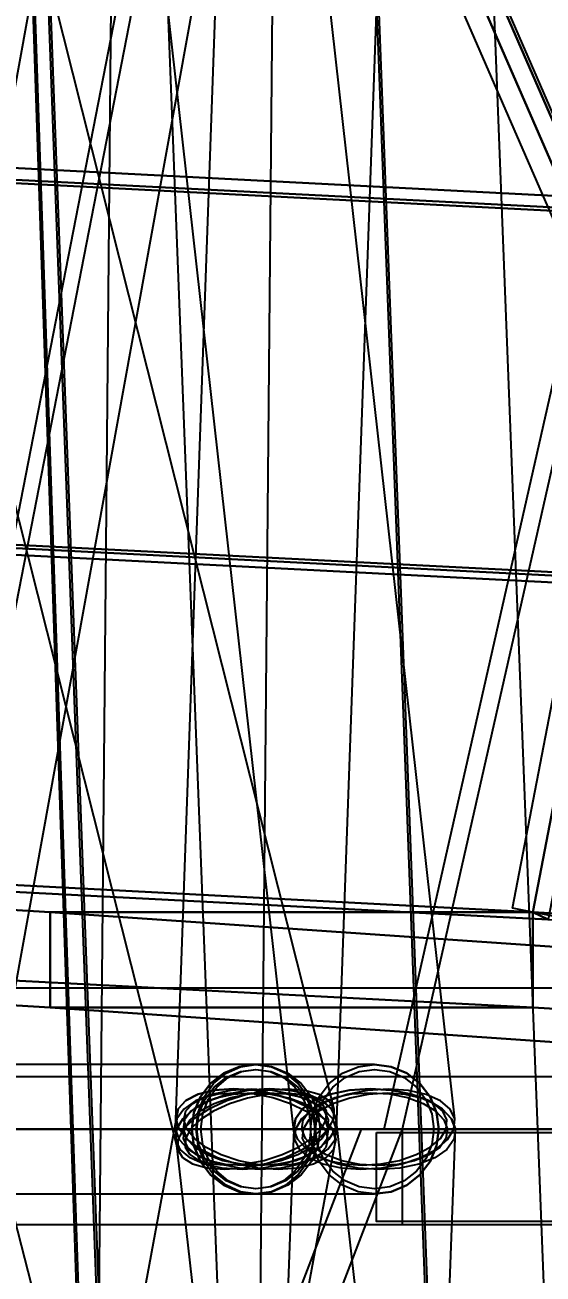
# Model space of a CAD drawing. Header units: millimetres. Extents: x -123812 to 252100, y -3000 to 639000.
# Drawn here: x 9846 to 11473, y 444545 to 448469 of the extents above; entities that cross this region are included whole.
import ezdxf

# ---------------------------------------------------------------- set-up
doc = ezdxf.new("R2010")
doc.units = ezdxf.units.MM
for name, color, linetype, lineweight in [('D-STR-DECK', 7, 'Continuous', 25), ('D-STR-DIM', 7, 'Continuous', 13), ('D-STR-STRC', 7, 'Continuous', 25)]:
    doc.layers.add(name, color=color, linetype=linetype, lineweight=lineweight)
doc.styles.add('OpenSansCondensed-Light', font='OpenSansCondensed-Light.ttf')
doc.styles.add('TOWER_UNICODE', font='Arial Unicode.ttf')
doc.dimstyles.new('EZDXF', dxfattribs={"dimtxt": 0.25, "dimasz": 0.175, "dimexe": 0.375, "dimexo": 0.125, "dimgap": 0.1, "dimtad": 1, "dimlfac": 100, "dimzin": 12, "dimdsep": 46, "dimtxsty": 'OpenSansCondensed-Light', "dimblk": 'ARCHTICK', "dimcen": 2.5, "dimazin": 3, "dimtfac": 0.5, "dimtmove": 2, "dimatfit": 3})

# ---------------------------------------------------------------- blocks, each defined once
blk = doc.blocks.new('_ARCHTICK')
at = {"color": 0, "linetype": 'BYBLOCK', "const_width": 0.15}
blk.add_lwpolyline([(-0.5, -0.5), (0.5, 0.5)], dxfattribs=at)

msp = doc.modelspace()

# ---------------------------------------------------------------- linework, layer by layer
at = {"layer": 'D-STR-DECK'}
for points in [[(7760, 445000), (9360, 455000), (11444.7, 455000), (9496.7, 445000)], [(7760, 445000), (9360, 455000), (11444.7, 455000), (9496.7, 445000)], [(9448, 445000), (11396, 455000), (13293.6, 455000), (11030.9, 445000)], [(9448, 445000), (11396, 455000), (13293.6, 455000), (11030.9, 445000)], [(10974.3, 445000), (13237, 455000), (14915, 455000), (12376.3, 445000)], [(10974.3, 445000), (13237, 455000), (14915, 455000), (12376.3, 445000)], [(11217.2, 448827.2), (11608.7, 447927.2), (9399.9, 448040.8), (9083.5, 448940.8)], [(11567.1, 447881.8), (11175.6, 448781.8), (9049.9, 448895.5), (9366.3, 447995.5)], [(11567.1, 447881.8), (11175.6, 448781.8), (11217.2, 448827.2), (11608.7, 447927.2)], [(11567.1, 447881.8), (11175.6, 448781.8), (11217.2, 448827.2), (11608.7, 447927.2)], [(13097.6, 448713.6), (13555.7, 447813.6), (11608.7, 447927.2), (11217.2, 448827.2)], [(11507.5, 447855.9), (11116, 448755.9), (11235.2, 448807.7), (11626.7, 447907.7)], [(13507, 447768.2), (13049, 448668.2), (11175.6, 448781.8), (11567.1, 447881.8)], [(11608.7, 447927.2), (11567.1, 447881.8), (9366.3, 447995.5), (9399.9, 448040.8)], [(11567.1, 447881.8), (11617.3, 447890.1), (9406.9, 448003.8), (9366.3, 447995.5)], [(11642.9, 446731.8), (11567.1, 447881.8), (9366.3, 447995.5), (9427.5, 446845.5)], [(11617.3, 447890.1), (11693.1, 446740.1), (9468.1, 446853.8), (9406.9, 448003.8)], [(11693.1, 446740.1), (11642.9, 446731.8), (9427.5, 446845.5), (9468.1, 446853.8)], [(11440.8, 445681.8), (11642.9, 446731.8), (9427.5, 446845.5), (9264.2, 445795.5)], [(11691.2, 446708.5), (11489.1, 445658.5), (9303.3, 445772.1), (9466.6, 446822.1)], [(11642.9, 446731.8), (11691.2, 446708.5), (9466.6, 446822.1), (9427.5, 446845.5)], [(11377, 445694.1), (11579, 446744.1), (11706.7, 446719.5), (11504.6, 445669.5)], [(11440.8, 445681.8), (11642.9, 446731.8), (11691.2, 446708.5), (11489.1, 445658.5)], [(13359.3, 445568.2), (13595.7, 446618.2), (11642.9, 446731.8), (11440.8, 445681.8)], [(11440.8, 445681.8), (11642.9, 446731.8), (11691.2, 446708.5), (11489.1, 445658.5)], [(11440.8, 445681.8), (9925.3, 445681.8), (8039.5, 445795.5), (9264.2, 445795.5)], [(9925.3, 445681.8), (9925.3, 445381.8), (8039.5, 445495.5), (8039.5, 445795.5)], [(11440.8, 445381.8), (11440.8, 445681.8), (9264.2, 445795.5), (9264.2, 445495.5)], [(11489.1, 445658.5), (11440.8, 445681.8), (9264.2, 445795.5), (9303.3, 445772.1)], [(9925.3, 445381.8), (11440.8, 445381.8), (11440.8, 445681.8), (9925.3, 445681.8)], [(13359.3, 445568.2), (11586.1, 445568.2), (9925.3, 445681.8), (11440.8, 445681.8)], [(11586.1, 445568.2), (11586.1, 445268.2), (9925.3, 445381.8), (9925.3, 445681.8)], [(9925.3, 445381.8), (11440.8, 445381.8), (11440.8, 445681.8), (9925.3, 445681.8)], [(13359.3, 445268.2), (13359.3, 445568.2), (11440.8, 445681.8), (11440.8, 445381.8)], [(13415.8, 445544.9), (13359.3, 445568.2), (11440.8, 445681.8), (11489.1, 445658.5)], [(9925.3, 445381.8), (11440.8, 445381.8), (9264.2, 445495.5), (8039.5, 445495.5)], [(9467.9, 445444.5), (13982.8, 445444.5), (13982.8, 445164.5), (9467.9, 445164.5)], [(11586.1, 445268.2), (13359.3, 445268.2), (11440.8, 445381.8), (9925.3, 445381.8)], [(3043.8, 444700), (3043.8, 445000), (11030.9, 445000), (11030.9, 444700)], [(3043.8, 444700), (3043.8, 445000), (11030.9, 445000), (11030.9, 444700)], [(3535.5, 444700), (3535.5, 445000), (12376.3, 445000), (12376.3, 444700)], [(3535.5, 444700), (3535.5, 445000), (12376.3, 445000), (12376.3, 444700)], [(3966.8, 444700), (3966.8, 445000), (13510, 445000), (13510, 444700)], [(3966.8, 444700), (3966.8, 445000), (13510, 445000), (13510, 444700)], [(4330.1, 444700), (4330.1, 445000), (14412.5, 445000), (14412.5, 444700)], [(4330.1, 444700), (4330.1, 445000), (14412.5, 445000), (14412.5, 444700)], [(4619.4, 444700), (4619.4, 445000), (15068.4, 445000), (15068.4, 444700)], [(4619.4, 444700), (4619.4, 445000), (15068.4, 445000), (15068.4, 444700)], [(4829.6, 444700), (4829.6, 445000), (15466.5, 445000), (15466.5, 444700)], [(4829.6, 444700), (4829.6, 445000), (15466.5, 445000), (15466.5, 444700)], [(4957.2, 444700), (4957.2, 445000), (15600, 445000), (15600, 444700)], [(4957.2, 444700), (4957.2, 445000), (15600, 445000), (15600, 444700)], [(7073.8, 438000), (9387.1, 445000), (11030.9, 445000), (8343.9, 438000)], [(7073.8, 438000), (9387.1, 445000), (11030.9, 445000), (8343.9, 438000)], [(8216.6, 438000), (10903.6, 445000), (12376.3, 445000), (9361.6, 438000)], [(8216.6, 438000), (10903.6, 445000), (12376.3, 445000), (9361.6, 438000)], [(10950.3, 444990), (16700, 444990), (16700, 444710), (10950.3, 444710)]]:
    msp.add_lwpolyline(points, close=True, dxfattribs=at)
at = {"layer": 'D-STR-STRC'}
for points in [[(9063.6, 449937.3), (10325.4, 444937.3), (10341.2, 444911.3), (10372.7, 444891.4), (10417.8, 444878.9), (10473.3, 444874.6), (10535.6, 444878.9), (10600.2, 444891.4), (10663, 444911.3), (10719.5, 444937.3), (10765.9, 444967.5), (10799, 445000), (10816.7, 445032.5), (10817.7, 445062.7), (9555.9, 450062.7)], [(10132.9, 450032.5), (9227.4, 445032.5), (9237.4, 445000), (9263.9, 444967.5), (9304.9, 444937.3), (9357.8, 444911.3), (9418.8, 444891.4), (9483.9, 444878.9), (9548.6, 444874.6), (9608.5, 444878.9), (9659.6, 444891.4), (9698.2, 444911.3), (9721.9, 444937.3), (9728.9, 444967.5), (10634.5, 449967.5)], [(10405.7, 424997.7), (10637.7, 449997.7), (10629, 450005.8), (10603.7, 450013.5), (10563.3, 450020.3), (10510.7, 450025.7), (10449.4, 450029.4), (10383.7, 450031), (10318, 450030.6), (10256.7, 450028), (10204.1, 450023.6), (10163.7, 450017.5), (10138.4, 450010.3), (10129.7, 450002.3), (9897.8, 425002.3)], [(10131.9, 449967.5), (10692.6, 444967.5), (10707, 444937.3), (10737.5, 444911.3), (10782.2, 444891.4), (10837.8, 444878.9), (10900.8, 444874.6), (10966.7, 444878.9), (11031.1, 444891.4), (11089.7, 444911.3), (11138.3, 444937.3), (11173.7, 444967.5), (11193.4, 445000), (11196.2, 445032.5), (10635.5, 450032.5)], [(10496.5, 450000), (10318, 445000), (10330.3, 444967.5), (10358.9, 444937.3), (10402.1, 444911.3), (10456.8, 444891.4), (10519.3, 444878.9), (10585.4, 444874.6), (10650.5, 444878.9), (10710.3, 444891.4), (10760.6, 444911.3), (10798, 444937.3), (10820, 444967.5), (10825, 445000), (11003.5, 450000)], [(9478.2, 444796.8), (10571.5, 444796.8), (10620.1, 444803.7), (10665.4, 444824), (10704.3, 444856.3), (10734.1, 444898.4), (10752.9, 444947.4), (10759.3, 445000), (10752.9, 445052.6), (10734.1, 445101.6), (10704.3, 445143.7), (10665.4, 445176), (10620.1, 445196.3), (10571.5, 445203.2), (9478.2, 445203.2)], [(9478.2, 444796.8), (10571.5, 444796.8), (10620.1, 444803.7), (10665.4, 444824), (10704.3, 444856.3), (10734.1, 444898.4), (10752.9, 444947.4), (10759.3, 445000), (10752.9, 445052.6), (10734.1, 445101.6), (10704.3, 445143.7), (10665.4, 445176), (10620.1, 445196.3), (10571.5, 445203.2), (9478.2, 445203.2)], [(11005.3, 440063.5), (9724.1, 445063.5), (9708.1, 445089.9), (9676.5, 445110), (9631.3, 445122.7), (9575.7, 445127.1), (9513.5, 445122.7), (9448.8, 445110), (9386.2, 445089.9), (9329.8, 445063.5), (9283.5, 445032.9), (9250.5, 445000), (9233, 444967.1), (9232.2, 444936.5), (10513.4, 439936.5)], [(9897.2, 439967.1), (10822.2, 444967.1), (10812.2, 445000), (10785.7, 445032.9), (10744.7, 445063.5), (10691.9, 445089.9), (10630.9, 445110), (10565.8, 445122.7), (10501.1, 445127.1), (10441.2, 445122.7), (10390.2, 445110), (10351.6, 445089.9), (10327.9, 445063.5), (10320.9, 445032.9), (9395.9, 440032.9)], [(11390.6, 440032.9), (10823.3, 445032.9), (10808.8, 445063.5), (10778.2, 445089.9), (10733.5, 445110), (10677.7, 445122.7), (10614.7, 445127.1), (10548.8, 445122.7), (10484.4, 445110), (10426, 445089.9), (10377.4, 445063.5), (10342.1, 445032.9), (10322.5, 445000), (10319.8, 444967.1), (10887.1, 439967.1)], [(11012.8, 440000), (11197.9, 445000), (11185.6, 445032.9), (11156.9, 445063.5), (11113.7, 445089.9), (11059, 445110), (10996.4, 445122.7), (10930.4, 445127.1), (10865.2, 445122.7), (10805.5, 445110), (10755.2, 445089.9), (10717.9, 445063.5), (10696, 445032.9), (10691, 445000), (10505.9, 440000)]]:
    msp.add_lwpolyline(points, dxfattribs=at)
for points in [[(8790.9, 450000), (8958.2, 445000), (9998.2, 445000), (9828.6, 450000)], [(8797.4, 450000), (8965.3, 445000), (9991.1, 445000), (9822.2, 450000)], [(9864.9, 450000), (10051.5, 445000), (11091.5, 445000), (10902.5, 450000)], [(9871.3, 450000), (10058.6, 445000), (11084.4, 445000), (10896.1, 450000)], [(10237.6, 450000), (10431.6, 445000), (11457.3, 445000), (11262.4, 450000)], [(10370.1, 445000), (10376.9, 444947.4), (10397.1, 444898.4), (10429.1, 444856.3), (10470.8, 444824), (10519.4, 444803.7), (10571.5, 444796.8), (10944.4, 444796.8), (10996.6, 444803.7), (11045.2, 444824), (11086.9, 444856.3), (11118.9, 444898.4), (11139, 444947.4), (11145.9, 445000), (11139, 445052.6), (11118.9, 445101.6), (11086.9, 445143.7), (11045.2, 445176), (10996.6, 445196.3), (10944.4, 445203.2), (10571.5, 445203.2), (10519.4, 445196.3), (10470.8, 445176), (10429.1, 445143.7), (10397.1, 445101.6), (10376.9, 445052.6)], [(10773, 445000), (10766.1, 444947.4), (10746, 444898.4), (10714, 444856.3), (10672.3, 444824), (10623.7, 444803.7), (10571.5, 444796.8), (10519.4, 444803.7), (10470.8, 444824), (10429.1, 444856.3), (10397.1, 444898.4), (10376.9, 444947.4), (10370.1, 445000), (10376.9, 445052.6), (10397.1, 445101.6), (10429.1, 445143.7), (10470.8, 445176), (10519.4, 445196.3), (10571.5, 445203.2), (10623.7, 445196.3), (10672.3, 445176), (10714, 445143.7), (10746, 445101.6), (10766.1, 445052.6)], [(10370.1, 445000), (10376.9, 444947.4), (10397.1, 444898.4), (10429.1, 444856.3), (10470.8, 444824), (10519.4, 444803.7), (10571.5, 444796.8), (10944.4, 444796.8), (10996.6, 444803.7), (11045.2, 444824), (11086.9, 444856.3), (11118.9, 444898.4), (11139, 444947.4), (11145.9, 445000), (11139, 445052.6), (11118.9, 445101.6), (11086.9, 445143.7), (11045.2, 445176), (10996.6, 445196.3), (10944.4, 445203.2), (10571.5, 445203.2), (10519.4, 445196.3), (10470.8, 445176), (10429.1, 445143.7), (10397.1, 445101.6), (10376.9, 445052.6)], [(10773, 445000), (10766.1, 444947.4), (10746, 444898.4), (10714, 444856.3), (10672.3, 444824), (10623.7, 444803.7), (10571.5, 444796.8), (10519.4, 444803.7), (10470.8, 444824), (10429.1, 444856.3), (10397.1, 444898.4), (10376.9, 444947.4), (10370.1, 445000), (10376.9, 445052.6), (10397.1, 445101.6), (10429.1, 445143.7), (10470.8, 445176), (10519.4, 445196.3), (10571.5, 445203.2), (10623.7, 445196.3), (10672.3, 445176), (10714, 445143.7), (10746, 445101.6), (10766.1, 445052.6)], [(10759.3, 445000), (10752.9, 444947.4), (10734.1, 444898.4), (10704.3, 444856.3), (10665.4, 444824), (10620.1, 444803.7), (10571.5, 444796.8), (10522.9, 444803.7), (10477.7, 444824), (10438.8, 444856.3), (10408.9, 444898.4), (10390.2, 444947.4), (10383.8, 445000), (10390.2, 445052.6), (10408.9, 445101.6), (10438.8, 445143.7), (10477.7, 445176), (10522.9, 445196.3), (10571.5, 445203.2), (10620.1, 445196.3), (10665.4, 445176), (10704.3, 445143.7), (10734.1, 445101.6), (10752.9, 445052.6)], [(10759.3, 445000), (10752.9, 444947.4), (10734.1, 444898.4), (10704.3, 444856.3), (10665.4, 444824), (10620.1, 444803.7), (10571.5, 444796.8), (10522.9, 444803.7), (10477.7, 444824), (10438.8, 444856.3), (10408.9, 444898.4), (10390.2, 444947.4), (10383.8, 445000), (10390.2, 445052.6), (10408.9, 445101.6), (10438.8, 445143.7), (10477.7, 445176), (10522.9, 445196.3), (10571.5, 445203.2), (10620.1, 445196.3), (10665.4, 445176), (10704.3, 445143.7), (10734.1, 445101.6), (10752.9, 445052.6)], [(11145.9, 445000), (11139, 444947.4), (11118.9, 444898.4), (11086.9, 444856.3), (11045.2, 444824), (10996.6, 444803.7), (10944.4, 444796.8), (10892.3, 444803.7), (10843.7, 444824), (10802, 444856.3), (10770, 444898.4), (10749.8, 444947.4), (10743, 445000), (10749.8, 445052.6), (10770, 445101.6), (10802, 445143.7), (10843.7, 445176), (10892.3, 445196.3), (10944.4, 445203.2), (10996.6, 445196.3), (11045.2, 445176), (11086.9, 445143.7), (11118.9, 445101.6), (11139, 445052.6)], [(11145.9, 445000), (11139, 444947.4), (11118.9, 444898.4), (11086.9, 444856.3), (11045.2, 444824), (10996.6, 444803.7), (10944.4, 444796.8), (10892.3, 444803.7), (10843.7, 444824), (10802, 444856.3), (10770, 444898.4), (10749.8, 444947.4), (10743, 445000), (10749.8, 445052.6), (10770, 445101.6), (10802, 445143.7), (10843.7, 445176), (10892.3, 445196.3), (10944.4, 445203.2), (10996.6, 445196.3), (11045.2, 445176), (11086.9, 445143.7), (11118.9, 445101.6), (11139, 445052.6)], [(10757.1, 445000), (10750.8, 444951.5), (10732.3, 444906.4), (10702.8, 444867.6), (10664.3, 444837.9), (10619.6, 444819.2), (10571.5, 444812.8), (10523.5, 444819.2), (10478.7, 444837.9), (10440.3, 444867.6), (10410.8, 444906.4), (10392.2, 444951.5), (10385.9, 445000), (10392.2, 445048.5), (10410.8, 445093.6), (10440.3, 445132.4), (10478.7, 445162.1), (10523.5, 445180.8), (10571.5, 445187.2), (10619.6, 445180.8), (10664.3, 445162.1), (10702.8, 445132.4), (10732.3, 445093.6), (10750.8, 445048.5)], [(10757.1, 445000), (10750.8, 444951.5), (10732.3, 444906.4), (10702.8, 444867.6), (10664.3, 444837.9), (10619.6, 444819.2), (10571.5, 444812.8), (10523.5, 444819.2), (10478.7, 444837.9), (10440.3, 444867.6), (10410.8, 444906.4), (10392.2, 444951.5), (10385.9, 445000), (10392.2, 445048.5), (10410.8, 445093.6), (10440.3, 445132.4), (10478.7, 445162.1), (10523.5, 445180.8), (10571.5, 445187.2), (10619.6, 445180.8), (10664.3, 445162.1), (10702.8, 445132.4), (10732.3, 445093.6), (10750.8, 445048.5)], [(10744.5, 445000), (10738.6, 444951.5), (10721.3, 444906.4), (10693.8, 444867.6), (10658, 444837.9), (10616.3, 444819.2), (10571.5, 444812.8), (10526.8, 444819.2), (10485, 444837.9), (10449.2, 444867.6), (10421.7, 444906.4), (10404.5, 444951.5), (10398.6, 445000), (10404.5, 445048.5), (10421.7, 445093.6), (10449.2, 445132.4), (10485, 445162.1), (10526.8, 445180.8), (10571.5, 445187.2), (10616.3, 445180.8), (10658, 445162.1), (10693.8, 445132.4), (10721.3, 445093.6), (10738.6, 445048.5)], [(10744.5, 445000), (10738.6, 444951.5), (10721.3, 444906.4), (10693.8, 444867.6), (10658, 444837.9), (10616.3, 444819.2), (10571.5, 444812.8), (10526.8, 444819.2), (10485, 444837.9), (10449.2, 444867.6), (10421.7, 444906.4), (10404.5, 444951.5), (10398.6, 445000), (10404.5, 445048.5), (10421.7, 445093.6), (10449.2, 445132.4), (10485, 445162.1), (10526.8, 445180.8), (10571.5, 445187.2), (10616.3, 445180.8), (10658, 445162.1), (10693.8, 445132.4), (10721.3, 445093.6), (10738.6, 445048.5)], [(11130, 445000), (11123.7, 444951.5), (11105.2, 444906.4), (11075.7, 444867.6), (11037.2, 444837.9), (10992.5, 444819.2), (10944.4, 444812.8), (10896.4, 444819.2), (10851.6, 444837.9), (10813.2, 444867.6), (10783.7, 444906.4), (10765.2, 444951.5), (10758.8, 445000), (10765.2, 445048.5), (10783.7, 445093.6), (10813.2, 445132.4), (10851.6, 445162.1), (10896.4, 445180.8), (10944.4, 445187.2), (10992.5, 445180.8), (11037.2, 445162.1), (11075.7, 445132.4), (11105.2, 445093.6), (11123.7, 445048.5)], [(11130, 445000), (11123.7, 444951.5), (11105.2, 444906.4), (11075.7, 444867.6), (11037.2, 444837.9), (10992.5, 444819.2), (10944.4, 444812.8), (10896.4, 444819.2), (10851.6, 444837.9), (10813.2, 444867.6), (10783.7, 444906.4), (10765.2, 444951.5), (10758.8, 445000), (10765.2, 445048.5), (10783.7, 445093.6), (10813.2, 445132.4), (10851.6, 445162.1), (10896.4, 445180.8), (10944.4, 445187.2), (10992.5, 445180.8), (11037.2, 445162.1), (11075.7, 445132.4), (11105.2, 445093.6), (11123.7, 445048.5)], [(10318, 445000), (10330.3, 444967.5), (10358.9, 444937.3), (10402.1, 444911.3), (10456.8, 444891.4), (10519.3, 444878.9), (10585.4, 444874.6), (10650.5, 444878.9), (10710.3, 444891.4), (10760.6, 444911.3), (10798, 444937.3), (10820, 444967.5), (10825, 445000), (10812.8, 445032.5), (10784.1, 445062.7), (10740.9, 445088.7), (10686.2, 445108.6), (10623.7, 445121.1), (10557.6, 445125.4), (10492.5, 445121.1), (10432.7, 445108.6), (10382.4, 445088.7), (10345, 445062.7), (10323.1, 445032.5)], [(10820.6, 445000), (10800.9, 444967.1), (10765.6, 444936.5), (10717.1, 444910.1), (10658.6, 444890), (10594.3, 444877.3), (10528.3, 444872.9), (10465.3, 444877.3), (10409.6, 444890), (10364.9, 444910.1), (10334.2, 444936.5), (10319.8, 444967.1), (10322.5, 445000), (10342.1, 445032.9), (10377.4, 445063.5), (10426, 445089.9), (10484.4, 445110), (10548.8, 445122.7), (10614.7, 445127.1), (10677.7, 445122.7), (10733.5, 445110), (10778.2, 445089.9), (10808.8, 445063.5), (10823.3, 445032.9)], [(10812.2, 445000), (10822.2, 444967.1), (10815.1, 444936.5), (10791.5, 444910.1), (10752.8, 444890), (10701.8, 444877.3), (10641.9, 444872.9), (10577.3, 444877.3), (10512.2, 444890), (10451.2, 444910.1), (10398.3, 444936.5), (10357.3, 444967.1), (10330.9, 445000), (10320.9, 445032.9), (10327.9, 445063.5), (10351.6, 445089.9), (10390.2, 445110), (10441.2, 445122.7), (10501.1, 445127.1), (10565.8, 445122.7), (10630.9, 445110), (10691.9, 445089.9), (10744.7, 445063.5), (10785.7, 445032.9)], [(10344, 445000), (10326.3, 444967.5), (10325.4, 444937.3), (10341.2, 444911.3), (10372.7, 444891.4), (10417.8, 444878.9), (10473.3, 444874.6), (10535.6, 444878.9), (10600.2, 444891.4), (10663, 444911.3), (10719.5, 444937.3), (10765.9, 444967.5), (10799, 445000), (10816.7, 445032.5), (10817.7, 445062.7), (10801.8, 445088.7), (10770.3, 445108.6), (10725.3, 445121.1), (10669.7, 445125.4), (10607.5, 445121.1), (10542.8, 445108.6), (10480.1, 445088.7), (10423.6, 445062.7), (10377.2, 445032.5)], [(11197.9, 445000), (11192.9, 444967.1), (11171, 444936.5), (11133.6, 444910.1), (11083.4, 444890), (11023.7, 444877.3), (10958.5, 444872.9), (10892.5, 444877.3), (10829.9, 444890), (10775.2, 444910.1), (10732, 444936.5), (10703.3, 444967.1), (10691, 445000), (10696, 445032.9), (10717.9, 445063.5), (10755.2, 445089.9), (10805.5, 445110), (10865.2, 445122.7), (10930.4, 445127.1), (10996.4, 445122.7), (11059, 445110), (11113.7, 445089.9), (11156.9, 445063.5), (11185.6, 445032.9)], [(10695.5, 445000), (10692.6, 444967.5), (10707, 444937.3), (10737.5, 444911.3), (10782.2, 444891.4), (10837.8, 444878.9), (10900.8, 444874.6), (10966.7, 444878.9), (11031.1, 444891.4), (11089.7, 444911.3), (11138.3, 444937.3), (11173.7, 444967.5), (11193.4, 445000), (11196.2, 445032.5), (11181.9, 445062.7), (11151.4, 445088.7), (11106.7, 445108.6), (11051, 445121.1), (10988.1, 445125.4), (10922.2, 445121.1), (10857.7, 445108.6), (10799.2, 445088.7), (10750.6, 445062.7), (10715.2, 445032.5)], [(10343, 445000), (10354, 444970.7), (10379.9, 444943.5), (10418.8, 444920.1), (10468.1, 444902.1), (10524.5, 444890.8), (10584, 444887), (10642.8, 444890.8), (10696.6, 444902.1), (10742, 444920.1), (10775.7, 444943.5), (10795.5, 444970.7), (10800.1, 445000), (10789, 445029.3), (10763.2, 445056.5), (10724.3, 445079.9), (10674.9, 445097.9), (10618.6, 445109.2), (10559, 445113), (10500.3, 445109.2), (10446.4, 445097.9), (10401.1, 445079.9), (10367.3, 445056.5), (10347.5, 445029.3)], [(10796.1, 445000), (10778.3, 444970.3), (10746.5, 444942.7), (10702.8, 444919), (10650.1, 444900.8), (10592, 444889.3), (10532.6, 444885.4), (10475.8, 444889.3), (10425.5, 444900.8), (10385.2, 444919), (10357.6, 444942.7), (10344.6, 444970.3), (10347, 445000), (10364.7, 445029.7), (10396.5, 445057.3), (10440.3, 445081), (10493, 445099.2), (10551, 445110.7), (10610.5, 445114.6), (10667.3, 445110.7), (10717.5, 445099.2), (10757.8, 445081), (10785.5, 445057.3), (10798.5, 445029.7)], [(10788.5, 445000), (10797.5, 444970.3), (10791.1, 444942.7), (10769.8, 444919), (10735, 444900.8), (10689, 444889.3), (10635, 444885.4), (10576.7, 444889.3), (10518, 444900.8), (10463, 444919), (10415.4, 444942.7), (10378.4, 444970.3), (10354.6, 445000), (10345.5, 445029.7), (10351.9, 445057.3), (10373.2, 445081), (10408.1, 445099.2), (10454, 445110.7), (10508, 445114.6), (10566.3, 445110.7), (10625, 445099.2), (10680, 445081), (10727.7, 445057.3), (10764.6, 445029.7)], [(10366.4, 445000), (10350.5, 444970.7), (10349.6, 444943.5), (10363.9, 444920.1), (10392.3, 444902.1), (10432.9, 444890.8), (10483, 444887), (10539.1, 444890.8), (10597.4, 444902.1), (10654, 444920.1), (10704.9, 444943.5), (10746.7, 444970.7), (10776.6, 445000), (10792.6, 445029.3), (10793.4, 445056.5), (10779.2, 445079.9), (10750.8, 445097.9), (10710.1, 445109.2), (10660.1, 445113), (10603.9, 445109.2), (10545.6, 445097.9), (10489.1, 445079.9), (10438.1, 445056.5), (10396.3, 445029.3)], [(11173, 445000), (11168.5, 444970.3), (11148.7, 444942.7), (11115, 444919), (11069.7, 444900.8), (11015.9, 444889.3), (10957.1, 444885.4), (10897.6, 444889.3), (10841.2, 444900.8), (10791.8, 444919), (10752.9, 444942.7), (10727, 444970.3), (10715.9, 445000), (10720.4, 445029.7), (10740.2, 445057.3), (10773.9, 445081), (10819.2, 445099.2), (10873, 445110.7), (10931.7, 445114.6), (10991.3, 445110.7), (11047.7, 445099.2), (11097.1, 445081), (11136, 445057.3), (11161.9, 445029.7)], [(10720, 445000), (10717.4, 444970.7), (10730.4, 444943.5), (10757.9, 444920.1), (10798.1, 444902.1), (10848.3, 444890.8), (10905.1, 444887), (10964.5, 444890.8), (11022.6, 444902.1), (11075.4, 444920.1), (11119.2, 444943.5), (11151.1, 444970.7), (11168.9, 445000), (11171.5, 445029.3), (11158.5, 445056.5), (11131, 445079.9), (11090.8, 445097.9), (11040.6, 445109.2), (10983.8, 445113), (10924.3, 445109.2), (10866.3, 445097.9), (10813.5, 445079.9), (10769.7, 445056.5), (10737.8, 445029.3)], [(8958.2, 445000), (9125.4, 440000), (10167.7, 440000), (9998.2, 445000)], [(9998.2, 445000), (9980.4, 445000), (9928.5, 445000), (9845.9, 445000), (9738.2, 445000), (9612.8, 445000), (9478.2, 445000), (9343.6, 445000), (9218.2, 445000), (9110.5, 445000), (9027.8, 445000), (8975.9, 445000), (8958.2, 445000), (8975.9, 445000), (9027.8, 445000), (9110.5, 445000), (9218.2, 445000), (9343.6, 445000), (9478.2, 445000), (9612.8, 445000), (9738.2, 445000), (9845.9, 445000), (9928.5, 445000), (9980.4, 445000)], [(8965.3, 445000), (9133.2, 440000), (10159.9, 440000), (9991.1, 445000)], [(9991.1, 445000), (9973.6, 445000), (9922.3, 445000), (9840.8, 445000), (9734.6, 445000), (9610.9, 445000), (9478.2, 445000), (9345.4, 445000), (9221.7, 445000), (9115.5, 445000), (9034, 445000), (8982.8, 445000), (8965.3, 445000), (8982.8, 445000), (9034, 445000), (9115.5, 445000), (9221.7, 445000), (9345.4, 445000), (9478.2, 445000), (9610.9, 445000), (9734.6, 445000), (9840.8, 445000), (9922.3, 445000), (9973.6, 445000)], [(10051.5, 445000), (10238.2, 440000), (11280.5, 440000), (11091.5, 445000)], [(11091.5, 445000), (11073.8, 445000), (11021.9, 445000), (10939.2, 445000), (10831.5, 445000), (10706.1, 445000), (10571.5, 445000), (10436.9, 445000), (10311.5, 445000), (10203.8, 445000), (10121.2, 445000), (10069.2, 445000), (10051.5, 445000), (10069.2, 445000), (10121.2, 445000), (10203.8, 445000), (10311.5, 445000), (10436.9, 445000), (10571.5, 445000), (10706.1, 445000), (10831.5, 445000), (10939.2, 445000), (11021.9, 445000), (11073.8, 445000)], [(10058.6, 445000), (10246, 440000), (11272.7, 440000), (11084.4, 445000)], [(11084.4, 445000), (11066.9, 445000), (11015.7, 445000), (10934.2, 445000), (10828, 445000), (10704.3, 445000), (10571.5, 445000), (10438.8, 445000), (10315.1, 445000), (10208.9, 445000), (10127.3, 445000), (10076.1, 445000), (10058.6, 445000), (10076.1, 445000), (10127.3, 445000), (10208.9, 445000), (10315.1, 445000), (10438.8, 445000), (10571.5, 445000), (10704.3, 445000), (10828, 445000), (10934.2, 445000), (11015.7, 445000), (11066.9, 445000)], [(10431.6, 445000), (10625.5, 440000), (11652.2, 440000), (11457.3, 445000)], [(11457.3, 445000), (11439.9, 445000), (11388.6, 445000), (11307.1, 445000), (11200.9, 445000), (11077.2, 445000), (10944.4, 445000), (10811.7, 445000), (10688, 445000), (10581.8, 445000), (10500.3, 445000), (10449, 445000), (10431.6, 445000), (10449, 445000), (10500.3, 445000), (10581.8, 445000), (10688, 445000), (10811.7, 445000), (10944.4, 445000), (11077.2, 445000), (11200.9, 445000), (11307.1, 445000), (11388.6, 445000), (11439.9, 445000)]]:
    msp.add_lwpolyline(points, close=True, dxfattribs=at)

# ---------------------------------------------------------------- dimensions: what is measured, and where the dimension line sits
at = {"layer": 'D-STR-DIM'}
msp.add_linear_dim(base=(187000, 0), p1=(0, 0), p2=(0, 450000), angle=90, dimstyle='EZDXF', override={"dimtxt": 8400, "dimasz": 3750, "dimexe": 2100, "dimexo": 1800, "dimgap": 2100, "dimtad": 1, "dimdec": 0, "dimlfac": 1, "dimlunit": 2, "dimtxsty": 'TOWER_UNICODE', "dimclrd": 7, "dimclre": 7, "dimclrt": 7}, dxfattribs=at).render()

doc.saveas('drawing.dxf')
